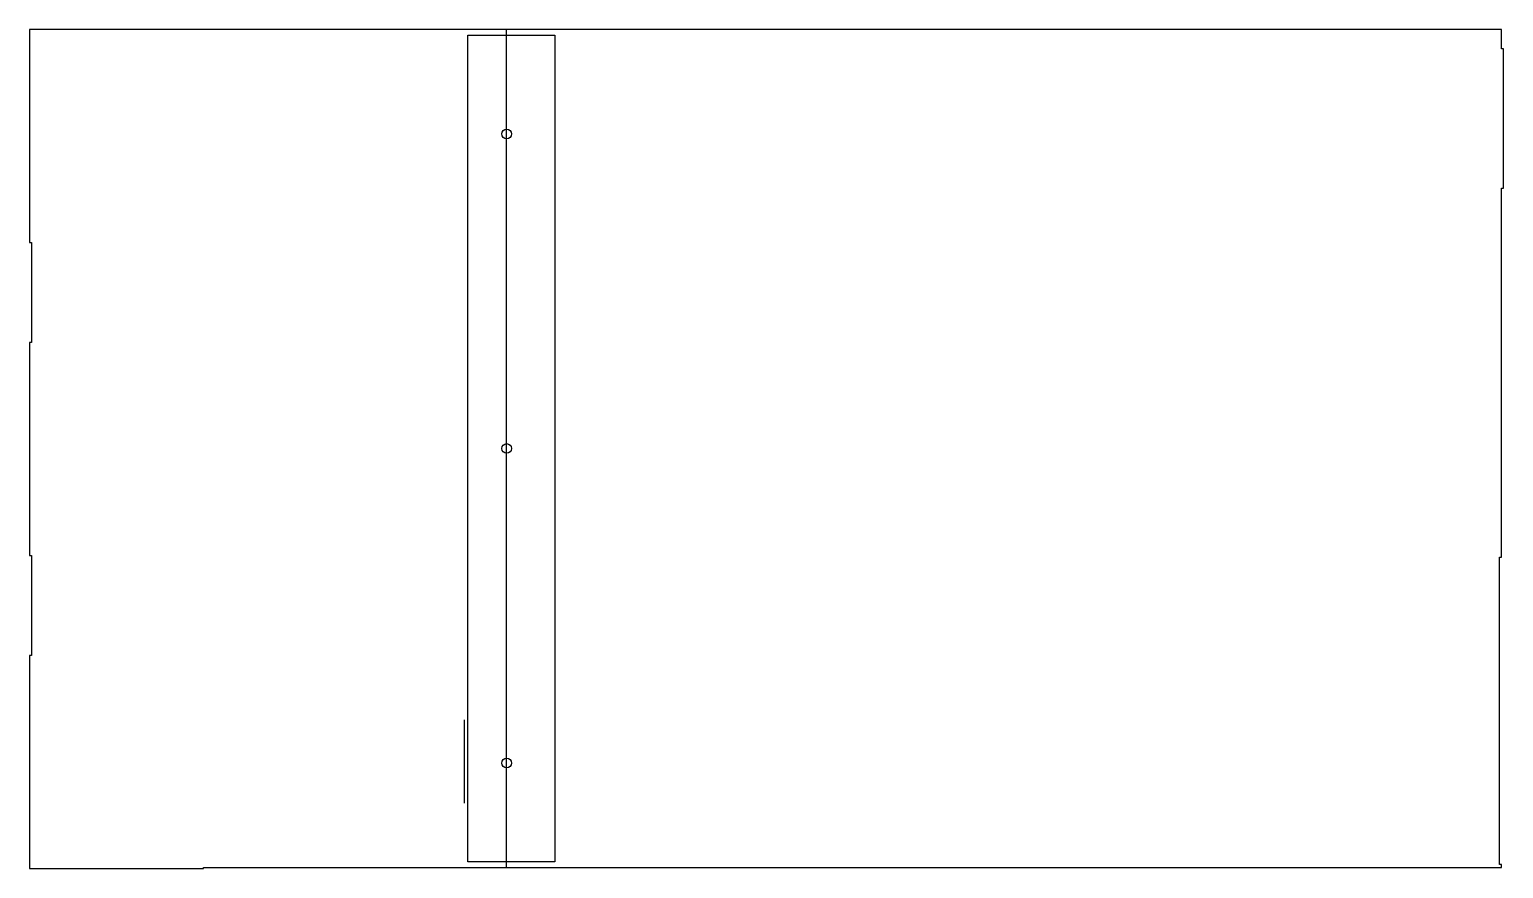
# Model space of a CAD drawing. Header units: millimetres. Extents: x -762 to 0, y -217 to 216.
import ezdxf

# ---------------------------------------------------------------- set-up
doc = ezdxf.new("R2010")
doc.units = ezdxf.units.MM
doc.layers.get('0').update_dxf_attribs({"linetype": 'CONTINUOUS'})

msp = doc.modelspace()

# ---------------------------------------------------------------- linework, layer by layer
for p, q in [((-515.35, -216.4875), (-515.35, 216.4875)), ((-537.35, -140.25), (-537.35, -183.25))]:
    msp.add_line(p, q)
for points in [[(-761, 106.4875), (-761, 54.7375), (-762, 54.7375), (-762, -55.2625), (-761, -55.2625), (-761, -107.0125), (-762, -107.0125), (-762, -217.0125), (-672, -217.0125), (-672, -216.4875), (-1, -216.4875), (-1, -214.9475), (-2, -214.9475), (-2, -56.1975), (-1, -56.1975), (-1, 134.4875), (0, 134.4875), (0, 206.4875), (-1, 206.4875), (-1, 216.4875), (-762, 216.4875), (-762, 106.4875)], [(-490.35, -213.4875), (-535.35, -213.4875), (-535.35, 213.4875), (-490.35, 213.4875)]]:
    msp.add_lwpolyline(points, close=True)
for centre in [(-515.35, 162.5125), (-515.35, 0), (-515.35, -162.5125)]:
    msp.add_circle(centre, 2.5)

doc.saveas('drawing.dxf')
